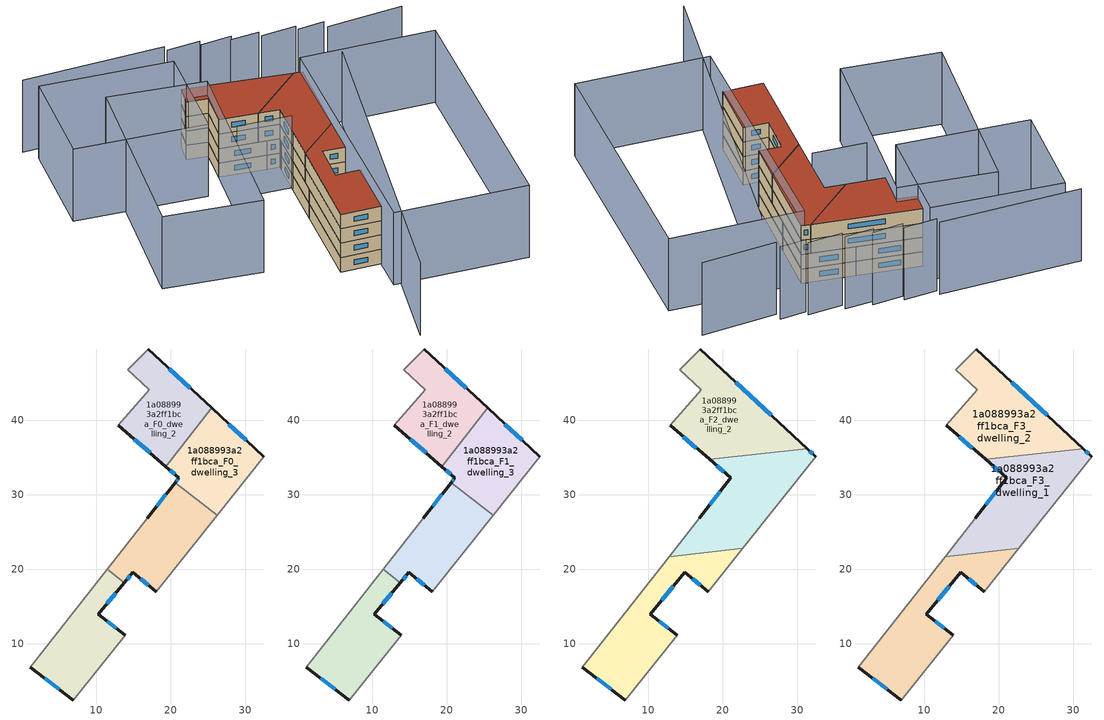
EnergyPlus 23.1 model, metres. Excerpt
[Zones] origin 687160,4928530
1a088993a2ff1bca_F0_dwelling_0
 floor ground (EU_floor_Construction): 13.76,18.19 10.27,13.96 13.88,11.16 6.94,2.47 1.13,6.86 11.44,20 z0
 wall outside (EU_wall_Construction): 1.13,6.86 6.94,2.47 / 13.88,11.16 10.27,13.96 13.76,18.19 z0:3
 wall adiabatic (EU_wall_Construction): 11.44,20 1.13,6.86 / 6.94,2.47 13.88,11.16 z0:3
 wall to 1a088993a2ff1bca_F0_dwelling_1 (EU_wall_Construction): 13.76,18.19 11.44,20 z0:3
 window (EU_Window_Construction): 3.07,5.39 5,3.93 / 11.44,15.37 12.6,16.78 / 12.68,12.09 11.47,13.02 z1:2
1a088993a2ff1bca_F0_dwelling_1
 floor ground (EU_floor_Construction): 26.21,27.26 18.04,17.02 14.92,19.6 13.76,18.19 11.44,20 16.85,26.89 20.57,31.64 z0
 wall outside (EU_wall_Construction): 20.57,31.64 16.85,26.89 / 13.76,18.19 14.92,19.6 18.04,17.02 z0:3
 wall adiabatic (EU_wall_Construction): 16.85,26.89 11.44,20 / 18.04,17.02 26.21,27.26 z0:3
 wall to 1a088993a2ff1bca_F0_dwelling_3 (EU_wall_Construction): 26.21,27.26 20.57,31.64 z0:3
 window (EU_Window_Construction): 19.33,30.06 18.09,28.47 / 15.96,18.74 17,17.88 / 14.15,18.66 14.54,19.13 z1:2
1a088993a2ff1bca_F0_dwelling_2
 floor ground (EU_floor_Construction): 25.47,41.67 19.35,33.79 12.95,39.34 17.13,44.14 14.22,46.78 16.97,49.59 z0
 wall outside (EU_wall_Construction): 25.47,41.67 16.97,49.59 / 12.95,39.34 19.35,33.79 z0:3
 wall adiabatic (EU_wall_Construction): 16.97,49.59 14.22,46.78 17.13,44.14 12.95,39.34 z0:3
 wall to 1a088993a2ff1bca_F0_dwelling_3 (EU_wall_Construction): 19.35,33.79 25.47,41.67 z0:3
 window (EU_Window_Construction): 22.64,44.31 19.8,46.95 / 15.09,37.49 17.22,35.64 z1:2
1a088993a2ff1bca_F0_dwelling_3
 floor ground (EU_floor_Construction): 32.49,35.14 26.21,27.26 20.57,31.64 21.08,32.3 19.35,33.79 25.47,41.67 z0
 wall outside (EU_wall_Construction): 19.35,33.79 21.08,32.3 20.57,31.64 / 32.49,35.14 25.47,41.67 z0:3
 wall adiabatic (EU_wall_Construction): 26.21,27.26 32.49,35.14 z0:3
 window (EU_Window_Construction): 20.91,32.08 20.74,31.86 / 19.93,33.29 20.51,32.79 / 30.15,37.31 27.81,39.49 z1:2
1a088993a2ff1bca_F1_dwelling_0
 floor to 1a088993a2ff1bca_F0_dwelling_0 (EU_floor_Construction): 13.76,18.19 10.27,13.96 13.88,11.16 6.94,2.47 1.13,6.86 11.44,20 z3
 wall outside (EU_wall_Construction): 1.13,6.86 6.94,2.47 / 13.88,11.16 10.27,13.96 13.76,18.19 z3:6
 wall adiabatic (EU_wall_Construction): 11.44,20 1.13,6.86 / 6.94,2.47 13.88,11.16 z3:6
 wall to 1a088993a2ff1bca_F1_dwelling_1 (EU_wall_Construction): 13.76,18.19 11.44,20 z3:6
 window (EU_Window_Construction): 3.07,5.39 5,3.93 / 11.44,15.37 12.6,16.78 / 12.68,12.09 11.47,13.02 z4:5
1a088993a2ff1bca_F1_dwelling_1
 floor to 1a088993a2ff1bca_F0_dwelling_1 (EU_floor_Construction): 26.21,27.26 18.04,17.02 14.92,19.6 13.76,18.19 11.44,20 16.85,26.89 20.57,31.64 z3
 wall outside (EU_wall_Construction): 20.57,31.64 16.85,26.89 / 13.76,18.19 14.92,19.6 18.04,17.02 z3:6
 wall adiabatic (EU_wall_Construction): 16.85,26.89 11.44,20 / 18.04,17.02 26.21,27.26 z3:6
 wall to 1a088993a2ff1bca_F1_dwelling_3 (EU_wall_Construction): 26.21,27.26 20.57,31.64 z3:6
 window (EU_Window_Construction): 19.33,30.06 18.09,28.47 / 15.96,18.74 17,17.88 / 14.15,18.66 14.54,19.13 z4:5
1a088993a2ff1bca_F1_dwelling_2
 floor to 1a088993a2ff1bca_F0_dwelling_2 (EU_floor_Construction): 25.47,41.67 19.35,33.79 12.95,39.34 17.13,44.14 14.22,46.78 16.97,49.59 z3
 wall outside (EU_wall_Construction): 25.47,41.67 16.97,49.59 / 12.95,39.34 19.35,33.79 z3:6
 wall adiabatic (EU_wall_Construction): 16.97,49.59 14.22,46.78 17.13,44.14 12.95,39.34 z3:6
 wall to 1a088993a2ff1bca_F1_dwelling_3 (EU_wall_Construction): 19.35,33.79 25.47,41.67 z3:6
 window (EU_Window_Construction): 22.64,44.31 19.8,46.95 / 15.09,37.49 17.22,35.64 z4:5
1a088993a2ff1bca_F1_dwelling_3
 floor to 1a088993a2ff1bca_F0_dwelling_3 (EU_floor_Construction): 32.49,35.14 26.21,27.26 20.57,31.64 21.08,32.3 19.35,33.79 25.47,41.67 z3
 wall outside (EU_wall_Construction): 19.35,33.79 21.08,32.3 20.57,31.64 / 32.49,35.14 25.47,41.67 z3:6
 wall adiabatic (EU_wall_Construction): 26.21,27.26 32.49,35.14 z3:6
 window (EU_Window_Construction): 20.91,32.08 20.74,31.86 / 19.93,33.29 20.51,32.79 / 30.15,37.31 27.81,39.49 z4:5
1a088993a2ff1bca_F2_dwelling_0
 floor to 1a088993a2ff1bca_F1_dwelling_0 (EU_floor_Construction): 13.76,18.19 10.27,13.96 13.88,11.16 6.94,2.47 1.13,6.86 11.44,20 z6
 floor to 1a088993a2ff1bca_F1_dwelling_1 (EU_floor_Construction): 22.66,22.81 18.04,17.02 14.92,19.6 13.76,18.19 11.44,20 12.79,21.71 z6
 wall outside (EU_wall_Construction): 1.13,6.86 6.94,2.47 / 13.88,11.16 10.27,13.96 14.92,19.6 18.04,17.02 z6:9
 wall adiabatic (EU_wall_Construction): 6.94,2.47 13.88,11.16 / 12.79,21.71 1.13,6.86 / 18.04,17.02 22.66,22.81 z6:9
 wall to 1a088993a2ff1bca_F2_dwelling_1 (EU_wall_Construction): 22.66,22.81 12.79,21.71 z6:9
 window (EU_Window_Construction): 3.07,5.39 5,3.93 / 15.96,18.74 17,17.88 / 11.82,15.84 13.37,17.72 / 12.68,12.09 11.47,13.02 z7:8
1a088993a2ff1bca_F2_dwelling_1
 floor to 1a088993a2ff1bca_F1_dwelling_1 (EU_floor_Construction): 26.21,27.27 22.66,22.81 12.79,21.71 20.57,31.64 z6
 floor to 1a088993a2ff1bca_F1_dwelling_3 (EU_floor_Construction): 32.49,35.14 26.21,27.27 20.57,31.64 21.08,32.3 19.35,33.79 20.29,34.99 31.32,36.23 z6
 floor to 1a088993a2ff1bca_F1_dwelling_2 (EU_floor_Construction): 20.29,34.99 19.35,33.79 18.23,34.76 z6
 wall outside (EU_wall_Construction): 32.49,35.14 31.32,36.23 / 18.23,34.76 21.08,32.3 16.85,26.89 z6:9
 wall adiabatic (EU_wall_Construction): 22.66,22.81 32.49,35.14 / 16.85,26.89 12.79,21.71 z6:9
 wall to 1a088993a2ff1bca_F2_dwelling_2 (EU_wall_Construction): 31.32,36.23 18.23,34.76 z6:9
 window (EU_Window_Construction): 32.1,35.5 31.71,35.86 / 19.67,30.49 18.26,28.69 / 19.18,33.94 20.13,33.12 z7:8
1a088993a2ff1bca_F2_dwelling_2
 floor to 1a088993a2ff1bca_F1_dwelling_2 (EU_floor_Construction): 25.47,41.67 20.29,34.99 18.23,34.76 12.95,39.34 17.13,44.14 14.22,46.78 16.97,49.59 z6
 floor to 1a088993a2ff1bca_F1_dwelling_3 (EU_floor_Construction): 31.32,36.23 20.29,34.99 25.47,41.67 z6
 wall outside (EU_wall_Construction): 31.32,36.23 16.97,49.59 / 12.95,39.34 18.23,34.76 z6:9
 wall adiabatic (EU_wall_Construction): 16.97,49.59 14.22,46.78 17.13,44.14 12.95,39.34 z6:9
 window (EU_Window_Construction): 26.54,40.68 21.75,45.13 / 14.71,37.81 16.47,36.29 z7:8
1a088993a2ff1bca_F3_dwelling_0
 floor to 1a088993a2ff1bca_F2_dwelling_0 (EU_floor_Construction): 22.66,22.81 18.04,17.02 14.92,19.6 10.27,13.96 13.88,11.16 6.94,2.47 1.13,6.86 12.79,21.71 z9
 wall outside (EU_wall_Construction): 1.13,6.86 6.94,2.47 / 13.88,11.16 10.27,13.96 14.92,19.6 18.04,17.02 z9:12
 wall adiabatic (EU_wall_Construction): 6.94,2.47 13.88,11.16 / 12.79,21.71 1.13,6.86 / 18.04,17.02 22.66,22.81 z9:12
 wall to 1a088993a2ff1bca_F3_dwelling_1 (EU_wall_Construction): 22.66,22.81 12.79,21.71 z9:12
 window (EU_Window_Construction): 3.07,5.39 5,3.93 / 15.96,18.74 17,17.88 / 11.82,15.84 13.37,17.72 / 12.68,12.09 11.47,13.02 z10:11
 roof outside (EU_roof_Construction): 13.88,11.16 10.27,13.96 14.92,19.6 18.04,17.02 22.66,22.81 12.79,21.71 1.13,6.86 6.94,2.47 z12
1a088993a2ff1bca_F3_dwelling_1
 floor to 1a088993a2ff1bca_F2_dwelling_1 (EU_floor_Construction): 32.49,35.14 22.66,22.81 12.79,21.71 16.85,26.89 21.08,32.3 18.23,34.76 31.32,36.23 z9
 wall outside (EU_wall_Construction): 32.49,35.14 31.32,36.23 / 18.23,34.76 21.08,32.3 16.85,26.89 z9:12
 wall adiabatic (EU_wall_Construction): 22.66,22.81 32.49,35.14 / 16.85,26.89 12.79,21.71 z9:12
 wall to 1a088993a2ff1bca_F3_dwelling_2 (EU_wall_Construction): 31.32,36.23 18.23,34.76 z9:12
 window (EU_Window_Construction): 32.1,35.5 31.71,35.86 / 19.67,30.49 18.26,28.69 / 19.18,33.94 20.13,33.12 z10:11
 roof outside (EU_roof_Construction): 22.66,22.81 32.49,35.14 31.32,36.23 18.23,34.76 21.08,32.3 16.85,26.89 12.79,21.71 z12
1a088993a2ff1bca_F3_dwelling_2
 floor to 1a088993a2ff1bca_F2_dwelling_2 (EU_floor_Construction): 31.32,36.23 18.23,34.76 12.95,39.34 17.13,44.14 14.22,46.78 16.97,49.59 z9
 wall outside (EU_wall_Construction): 31.32,36.23 16.97,49.59 / 12.95,39.34 18.23,34.76 z9:12
 wall adiabatic (EU_wall_Construction): 16.97,49.59 14.22,46.78 17.13,44.14 12.95,39.34 z9:12
 window (EU_Window_Construction): 26.54,40.68 21.75,45.13 / 14.71,37.81 16.47,36.29 z10:11
 roof outside (EU_roof_Construction): 31.32,36.23 16.97,49.59 14.22,46.78 17.13,44.14 12.95,39.34 18.23,34.76 z12
shading: 9.56,33.38 17.25,27.33 / -6.81,-14.52 37.55,30.43 / 54.25,29.36 42.32,36.45 / 43.13,37.82 38.95,40.3 / 39.44,41.12 33.97,44.38 / 34.62,45.41 30.08,48.12 / 31.04,48.62 26.14,51.48 / 26.88,52.35 21.65,55.44 / 22.26,56.48 0.95,71.15 / 2.97,-2.7 32.11,35.42 / 32.11,35.42 51.44,20.65 / 51.44,20.65 22.29,-17.47 / 22.29,-17.47 2.97,-2.7 / -19.48,29.5 4.41,56.64 / 4.41,56.64 17.8,44.85 / 17.8,44.85 -6.08,17.71 / -6.08,17.71 -19.48,29.5 / -11.22,52.91 0.93,67.88 / 0.93,67.88 19.55,52.76 / 19.55,52.76 7.4,37.8 / 7.4,37.8 -11.22,52.91 z0:15
[Building]
EU S2 Campaign: North Axis=0; Terrain=City; Solar Distribution=FullExterior
[Site:Location]
Bologna: Latitude=44.5; Longitude=11.25; Time Zone=1; Elevation=37
[SizingPeriod:WeatherFileDays]
AnnualSizingPeriod: Begin Month=1; Begin Day of Month=1; End Month=12; End Day of Month=31; Day of Week for Start Day=Monday; Use Weather File Daylight Saving Period=No; Use Weather File Rain and Snow Indicators=No
[MATERIAL]
EU_InternalMass_Material: Roughness=MediumRough; Thickness=0.1; Conductivity=1; Density=1800; Specific Heat=900; Thermal Absorptance=0.9; Solar Absorptance=0.7; Visible Absorptance=0.7
[MATERIAL:NOMASS] Roughness=MediumRough; Thermal Absorptance=0.9; Solar Absorptance=0.7; Visible Absorptance=0.7
Name | Thermal Resistance
EU_wall_NoMass | 0.937881
EU_roof_NoMass | 0.548572
EU_floor_NoMass | 0.71348
[WINDOWMATERIAL:SIMPLEGLAZINGSYSTEM]
EU_Window_SimpleGlazing: UFactor=4.25633; Solar Heat Gain Coefficient=0.85; Visible Transmittance=0.85
[CONSTRUCTION]
EU_wall_Construction: EU_wall_NoMass
EU_roof_Construction: EU_roof_NoMass
EU_floor_Construction: EU_floor_NoMass
EU_Window_Construction: EU_Window_SimpleGlazing
EU_InternalMass_Construction: EU_InternalMass_Material
[ZONE] Type=1; Multiplier=1; Ceiling Height=autocalculate; Floor Area=autocalculate; Part of Total Floor Area=Yes
Name | Volume
1a088993a2ff1bca_F0_dwelling_0; 1a088993a2ff1bca_F1_dwelling_0; 1a088993a2ff1bca_F0_dwelling_2; 1a088993a2ff1bca_F1_dwelling_2 | 292.773
1a088993a2ff1bca_F2_dwelling_0 | 390.359
1a088993a2ff1bca_F3_dwelling_0 | 390.361
1a088993a2ff1bca_F0_dwelling_1 | 292.766
1a088993a2ff1bca_F1_dwelling_1; 1a088993a2ff1bca_F0_dwelling_3 | 292.764
1a088993a2ff1bca_F2_dwelling_1 | 390.437
1a088993a2ff1bca_F3_dwelling_1 | 390.345
1a088993a2ff1bca_F2_dwelling_2 | 390.35
1a088993a2ff1bca_F3_dwelling_2 | 390.354
1a088993a2ff1bca_F1_dwelling_3 | 292.762
[INTERNALMASS] Construction=EU_InternalMass_Construction
Name | Zone or ZoneList | Surface Area
1a088993a2ff1bca_F0_dwelling_0_EU_InternalMass | 1a088993a2ff1bca_F0_dwelling_0 | 97.5911
1a088993a2ff1bca_F0_dwelling_1_EU_InternalMass | 1a088993a2ff1bca_F0_dwelling_1 | 97.5885
1a088993a2ff1bca_F0_dwelling_2_EU_InternalMass | 1a088993a2ff1bca_F0_dwelling_2 | 97.591
1a088993a2ff1bca_F0_dwelling_3_EU_InternalMass | 1a088993a2ff1bca_F0_dwelling_3 | 97.5875
1a088993a2ff1bca_F1_dwelling_0_EU_InternalMass | 1a088993a2ff1bca_F1_dwelling_0 | 97.5911
1a088993a2ff1bca_F1_dwelling_1_EU_InternalMass | 1a088993a2ff1bca_F1_dwelling_1 | 97.5885
1a088993a2ff1bca_F1_dwelling_2_EU_InternalMass | 1a088993a2ff1bca_F1_dwelling_2 | 97.591
1a088993a2ff1bca_F1_dwelling_3_EU_InternalMass | 1a088993a2ff1bca_F1_dwelling_3 | 97.5875
1a088993a2ff1bca_F2_dwelling_0_EU_InternalMass | 1a088993a2ff1bca_F2_dwelling_0 | 130.121
1a088993a2ff1bca_F2_dwelling_1_EU_InternalMass | 1a088993a2ff1bca_F2_dwelling_1 | 130.115
1a088993a2ff1bca_F2_dwelling_2_EU_InternalMass | 1a088993a2ff1bca_F2_dwelling_2 | 130.118
1a088993a2ff1bca_F3_dwelling_0_EU_InternalMass | 1a088993a2ff1bca_F3_dwelling_0 | 130.121
1a088993a2ff1bca_F3_dwelling_1_EU_InternalMass | 1a088993a2ff1bca_F3_dwelling_1 | 130.115
1a088993a2ff1bca_F3_dwelling_2_EU_InternalMass | 1a088993a2ff1bca_F3_dwelling_2 | 130.118
[OTHEREQUIPMENT] Fuel Type=Electricity; Design Level Calculation Method=Watts/Area; Power per Zone Floor Area=1; Fraction Latent=0; Fraction Radiant=0; Fraction Lost=0; Carbon Dioxide Generation Rate=0; EndUse Subcategory=EU_Step8_InternalGains
Name | Zone or ZoneList or Space or SpaceList | Schedule
EU_Step8_InternalGain_1a088993a2ff1bca_F0_dwelling_0_f000 | 1a088993a2ff1bca_F0_dwelling_0 | EU_Step8_GainSchedule_1a088993a2ff1bca_F0_dwelling_0_f000
EU_Step8_InternalGain_1a088993a2ff1bca_F0_dwelling_1_f000 | 1a088993a2ff1bca_F0_dwelling_1 | EU_Step8_GainSchedule_1a088993a2ff1bca_F0_dwelling_1_f000
EU_Step8_InternalGain_1a088993a2ff1bca_F0_dwelling_2_f000 | 1a088993a2ff1bca_F0_dwelling_2 | EU_Step8_GainSchedule_1a088993a2ff1bca_F0_dwelling_2_f000
EU_Step8_InternalGain_1a088993a2ff1bca_F0_dwelling_3_f000 | 1a088993a2ff1bca_F0_dwelling_3 | EU_Step8_GainSchedule_1a088993a2ff1bca_F0_dwelling_3_f000
EU_Step8_InternalGain_1a088993a2ff1bca_F1_dwelling_0_f000 | 1a088993a2ff1bca_F1_dwelling_0 | EU_Step8_GainSchedule_1a088993a2ff1bca_F1_dwelling_0_f000
EU_Step8_InternalGain_1a088993a2ff1bca_F1_dwelling_1_f000 | 1a088993a2ff1bca_F1_dwelling_1 | EU_Step8_GainSchedule_1a088993a2ff1bca_F1_dwelling_1_f000
EU_Step8_InternalGain_1a088993a2ff1bca_F1_dwelling_2_f000 | 1a088993a2ff1bca_F1_dwelling_2 | EU_Step8_GainSchedule_1a088993a2ff1bca_F1_dwelling_2_f000
EU_Step8_InternalGain_1a088993a2ff1bca_F1_dwelling_3_f000 | 1a088993a2ff1bca_F1_dwelling_3 | EU_Step8_GainSchedule_1a088993a2ff1bca_F1_dwelling_3_f000
EU_Step8_InternalGain_1a088993a2ff1bca_F2_dwelling_0_f000 | 1a088993a2ff1bca_F2_dwelling_0 | EU_Step8_GainSchedule_1a088993a2ff1bca_F2_dwelling_0_f000
EU_Step8_InternalGain_1a088993a2ff1bca_F2_dwelling_1_f000 | 1a088993a2ff1bca_F2_dwelling_1 | EU_Step8_GainSchedule_1a088993a2ff1bca_F2_dwelling_1_f000
EU_Step8_InternalGain_1a088993a2ff1bca_F2_dwelling_2_f000 | 1a088993a2ff1bca_F2_dwelling_2 | EU_Step8_GainSchedule_1a088993a2ff1bca_F2_dwelling_2_f000
EU_Step8_InternalGain_1a088993a2ff1bca_F3_dwelling_0_f000 | 1a088993a2ff1bca_F3_dwelling_0 | EU_Step8_GainSchedule_1a088993a2ff1bca_F3_dwelling_0_f000
EU_Step8_InternalGain_1a088993a2ff1bca_F3_dwelling_1_f000 | 1a088993a2ff1bca_F3_dwelling_1 | EU_Step8_GainSchedule_1a088993a2ff1bca_F3_dwelling_1_f000
EU_Step8_InternalGain_1a088993a2ff1bca_F3_dwelling_2_f000 | 1a088993a2ff1bca_F3_dwelling_2 | EU_Step8_GainSchedule_1a088993a2ff1bca_F3_dwelling_2_f000
[ZONEVENTILATION:DESIGNFLOWRATE] Schedule=EU_AlwaysOn; Design Flow Rate Calculation Method=AirChanges/Hour; Air Changes per Hour=0.687892; Ventilation Type=Natural; Fan Pressure Rise=0; Fan Total Efficiency=1; Constant Term Coefficient=1; Temperature Term Coefficient=0; Velocity Term Coefficient=0; Velocity Squared Term Coefficient=0; Minimum Indoor Temperature=-100; Maximum Indoor Temperature=100; Delta Temperature=-100; Minimum Outdoor Temperature=-100; Maximum Outdoor Temperature=100; Maximum Wind Speed=40
Name | Zone or ZoneList or Space or SpaceList
EU_ConstantAir_1a088993a2ff1bca_F0_dwelling_0 | 1a088993a2ff1bca_F0_dwelling_0
EU_ConstantAir_1a088993a2ff1bca_F0_dwelling_1 | 1a088993a2ff1bca_F0_dwelling_1
EU_ConstantAir_1a088993a2ff1bca_F0_dwelling_2 | 1a088993a2ff1bca_F0_dwelling_2
EU_ConstantAir_1a088993a2ff1bca_F0_dwelling_3 | 1a088993a2ff1bca_F0_dwelling_3
EU_ConstantAir_1a088993a2ff1bca_F1_dwelling_0 | 1a088993a2ff1bca_F1_dwelling_0
EU_ConstantAir_1a088993a2ff1bca_F1_dwelling_1 | 1a088993a2ff1bca_F1_dwelling_1
EU_ConstantAir_1a088993a2ff1bca_F1_dwelling_2 | 1a088993a2ff1bca_F1_dwelling_2
EU_ConstantAir_1a088993a2ff1bca_F1_dwelling_3 | 1a088993a2ff1bca_F1_dwelling_3
EU_ConstantAir_1a088993a2ff1bca_F2_dwelling_0 | 1a088993a2ff1bca_F2_dwelling_0
EU_ConstantAir_1a088993a2ff1bca_F2_dwelling_1 | 1a088993a2ff1bca_F2_dwelling_1
EU_ConstantAir_1a088993a2ff1bca_F2_dwelling_2 | 1a088993a2ff1bca_F2_dwelling_2
EU_ConstantAir_1a088993a2ff1bca_F3_dwelling_0 | 1a088993a2ff1bca_F3_dwelling_0
EU_ConstantAir_1a088993a2ff1bca_F3_dwelling_1 | 1a088993a2ff1bca_F3_dwelling_1
EU_ConstantAir_1a088993a2ff1bca_F3_dwelling_2 | 1a088993a2ff1bca_F3_dwelling_2
[HVACTEMPLATE:THERMOSTAT] Constant Heating Setpoint=20; Constant Cooling Setpoint=50
EU_HeatOnly_1a088993a2ff1bca_F0_dwelling_0; EU_HeatOnly_1a088993a2ff1bca_F0_dwelling_1; EU_HeatOnly_1a088993a2ff1bca_F0_dwelling_2; EU_HeatOnly_1a088993a2ff1bca_F0_dwelling_3; EU_HeatOnly_1a088993a2ff1bca_F1_dwelling_0; EU_HeatOnly_1a088993a2ff1bca_F1_dwelling_1; EU_HeatOnly_1a088993a2ff1bca_F1_dwelling_2; EU_HeatOnly_1a088993a2ff1bca_F1_dwelling_3; EU_HeatOnly_1a088993a2ff1bca_F2_dwelling_0; EU_HeatOnly_1a088993a2ff1bca_F2_dwelling_1; EU_HeatOnly_1a088993a2ff1bca_F2_dwelling_2; EU_HeatOnly_1a088993a2ff1bca_F3_dwelling_0; EU_HeatOnly_1a088993a2ff1bca_F3_dwelling_1; EU_HeatOnly_1a088993a2ff1bca_F3_dwelling_2
[HVACTEMPLATE:ZONE:IDEALLOADSAIRSYSTEM] System Availability Schedule=EU_AlwaysOn; Maximum Heating Supply Air Temperature=50; Minimum Cooling Supply Air Temperature=13; Maximum Heating Supply Air Humidity Ratio=0.0156; Minimum Cooling Supply Air Humidity Ratio=0.0077; Heating Limit=NoLimit; Cooling Limit=NoLimit; Heating Availability Schedule=EU_AlwaysOn; Cooling Availability Schedule=EU_CoolingOff; Dehumidification Control Type=ConstantSensibleHeatRatio; Cooling Sensible Heat Ratio=0.7; Dehumidification Setpoint=60; Humidification Control Type=None; Humidification Setpoint=30; Outdoor Air Method=None; Outdoor Air Flow Rate per Person=0.00944; Outdoor Air Flow Rate per Zone Floor Area=0; Outdoor Air Flow Rate per Zone=0; Demand Controlled Ventilation Type=None; Outdoor Air Economizer Type=NoEconomizer; Heat Recovery Type=None; Sensible Heat Recovery Effectiveness=0.7; Latent Heat Recovery Effectiveness=0.65
Name | Template Thermostat
1a088993a2ff1bca_F0_dwelling_0 | EU_HeatOnly_1a088993a2ff1bca_F0_dwelling_0
1a088993a2ff1bca_F0_dwelling_1 | EU_HeatOnly_1a088993a2ff1bca_F0_dwelling_1
1a088993a2ff1bca_F0_dwelling_2 | EU_HeatOnly_1a088993a2ff1bca_F0_dwelling_2
1a088993a2ff1bca_F0_dwelling_3 | EU_HeatOnly_1a088993a2ff1bca_F0_dwelling_3
1a088993a2ff1bca_F1_dwelling_0 | EU_HeatOnly_1a088993a2ff1bca_F1_dwelling_0
1a088993a2ff1bca_F1_dwelling_1 | EU_HeatOnly_1a088993a2ff1bca_F1_dwelling_1
1a088993a2ff1bca_F1_dwelling_2 | EU_HeatOnly_1a088993a2ff1bca_F1_dwelling_2
1a088993a2ff1bca_F1_dwelling_3 | EU_HeatOnly_1a088993a2ff1bca_F1_dwelling_3
1a088993a2ff1bca_F2_dwelling_0 | EU_HeatOnly_1a088993a2ff1bca_F2_dwelling_0
1a088993a2ff1bca_F2_dwelling_1 | EU_HeatOnly_1a088993a2ff1bca_F2_dwelling_1
1a088993a2ff1bca_F2_dwelling_2 | EU_HeatOnly_1a088993a2ff1bca_F2_dwelling_2
1a088993a2ff1bca_F3_dwelling_0 | EU_HeatOnly_1a088993a2ff1bca_F3_dwelling_0
1a088993a2ff1bca_F3_dwelling_1 | EU_HeatOnly_1a088993a2ff1bca_F3_dwelling_1
1a088993a2ff1bca_F3_dwelling_2 | EU_HeatOnly_1a088993a2ff1bca_F3_dwelling_2
[SIZING:ZONE] Zone Cooling Design Supply Air Temperature Input Method=SupplyAirTemperature; Zone Cooling Design Supply Air Temperature=13; Zone Heating Design Supply Air Temperature Input Method=SupplyAirTemperature; Zone Heating Design Supply Air Temperature=50; Zone Cooling Design Supply Air Humidity Ratio=0.008; Zone Heating Design Supply Air Humidity Ratio=0.008; Cooling Design Air Flow Method=DesignDay; Cooling Design Air Flow Rate=0; Cooling Minimum Air Flow per Zone Floor Area=0.000762; Cooling Minimum Air Flow=0; Cooling Minimum Air Flow Fraction=0.2; Heating Design Air Flow Method=DesignDay; Heating Design Air Flow Rate=0; Heating Maximum Air Flow per Zone Floor Area=0.002032; Heating Maximum Air Flow=0.141576; Heating Maximum Air Flow Fraction=0.3; Account for Dedicated Outdoor Air System=No; Dedicated Outdoor Air System Control Strategy=NeutralSupplyAir; Dedicated Outdoor Air Low Setpoint Temperature for Design=autosize; Dedicated Outdoor Air High Setpoint Temperature for Design=autosize; Zone Load Sizing Method=Sensible Load Only No Latent Load; Zone Latent Cooling Design Supply Air Humidity Ratio Input Method=HumidityRatioDifference; Zone Cooling Design Supply Air Humidity Ratio Difference=0.005; Zone Latent Heating Design Supply Air Humidity Ratio Input Method=HumidityRatioDifference; Zone Humidification Design Supply Air Humidity Ratio Difference=0.005
1a088993a2ff1bca_F0_dwelling_0; 1a088993a2ff1bca_F0_dwelling_1; 1a088993a2ff1bca_F0_dwelling_2; 1a088993a2ff1bca_F0_dwelling_3; 1a088993a2ff1bca_F1_dwelling_0; 1a088993a2ff1bca_F1_dwelling_1; 1a088993a2ff1bca_F1_dwelling_2; 1a088993a2ff1bca_F1_dwelling_3; 1a088993a2ff1bca_F2_dwelling_0; 1a088993a2ff1bca_F2_dwelling_1; 1a088993a2ff1bca_F2_dwelling_2; 1a088993a2ff1bca_F3_dwelling_0; 1a088993a2ff1bca_F3_dwelling_1; 1a088993a2ff1bca_F3_dwelling_2
[SCHEDULE:CONSTANT]
Name | Hourly Value
EU_AlwaysOn | 1
EU_CoolingOff | 0
[SCHEDULE:FILE] Column Number=1; Rows to Skip at Top=0; Number of Hours of Data=8760; Column Separator=Comma; Interpolate to Timestep=No; Minutes per Item=60; Adjust Schedule for Daylight Savings=Yes
Name | File
EU_Step8_GainSchedule_1a088993a2ff1bca_F0_dwelling_0_f000 | ../../schedules/1a088993a2ff1bca/1a088993a2ff1bca_F0_dwelling_0_f000_gain.csv
EU_Step8_GainSchedule_1a088993a2ff1bca_F0_dwelling_1_f000 | ../../schedules/1a088993a2ff1bca/1a088993a2ff1bca_F0_dwelling_1_f000_gain.csv
EU_Step8_GainSchedule_1a088993a2ff1bca_F0_dwelling_2_f000 | ../../schedules/1a088993a2ff1bca/1a088993a2ff1bca_F0_dwelling_2_f000_gain.csv
EU_Step8_GainSchedule_1a088993a2ff1bca_F0_dwelling_3_f000 | ../../schedules/1a088993a2ff1bca/1a088993a2ff1bca_F0_dwelling_3_f000_gain.csv
EU_Step8_GainSchedule_1a088993a2ff1bca_F1_dwelling_0_f000 | ../../schedules/1a088993a2ff1bca/1a088993a2ff1bca_F1_dwelling_0_f000_gain.csv
EU_Step8_GainSchedule_1a088993a2ff1bca_F1_dwelling_1_f000 | ../../schedules/1a088993a2ff1bca/1a088993a2ff1bca_F1_dwelling_1_f000_gain.csv
EU_Step8_GainSchedule_1a088993a2ff1bca_F1_dwelling_2_f000 | ../../schedules/1a088993a2ff1bca/1a088993a2ff1bca_F1_dwelling_2_f000_gain.csv
EU_Step8_GainSchedule_1a088993a2ff1bca_F1_dwelling_3_f000 | ../../schedules/1a088993a2ff1bca/1a088993a2ff1bca_F1_dwelling_3_f000_gain.csv
EU_Step8_GainSchedule_1a088993a2ff1bca_F2_dwelling_0_f000 | ../../schedules/1a088993a2ff1bca/1a088993a2ff1bca_F2_dwelling_0_f000_gain.csv
EU_Step8_GainSchedule_1a088993a2ff1bca_F2_dwelling_1_f000 | ../../schedules/1a088993a2ff1bca/1a088993a2ff1bca_F2_dwelling_1_f000_gain.csv
EU_Step8_GainSchedule_1a088993a2ff1bca_F2_dwelling_2_f000 | ../../schedules/1a088993a2ff1bca/1a088993a2ff1bca_F2_dwelling_2_f000_gain.csv
EU_Step8_GainSchedule_1a088993a2ff1bca_F3_dwelling_0_f000 | ../../schedules/1a088993a2ff1bca/1a088993a2ff1bca_F3_dwelling_0_f000_gain.csv
EU_Step8_GainSchedule_1a088993a2ff1bca_F3_dwelling_1_f000 | ../../schedules/1a088993a2ff1bca/1a088993a2ff1bca_F3_dwelling_1_f000_gain.csv
EU_Step8_GainSchedule_1a088993a2ff1bca_F3_dwelling_2_f000 | ../../schedules/1a088993a2ff1bca/1a088993a2ff1bca_F3_dwelling_2_f000_gain.csv
